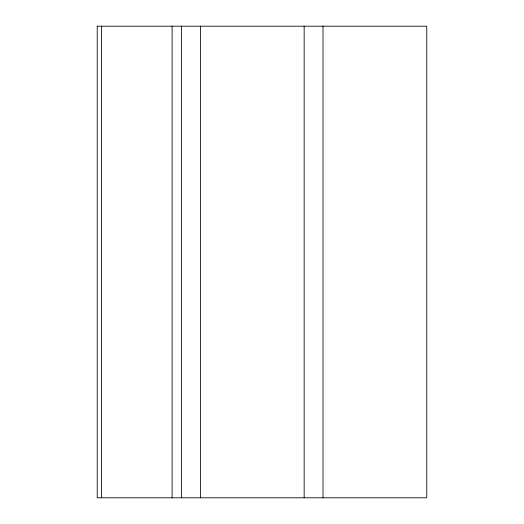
<?xml version="1.0" encoding="UTF-8"?>
<svg xmlns="http://www.w3.org/2000/svg" width="524" height="524" viewBox="0 0 524 524"><rect width="100%" height="100%" fill="white"/><g stroke="black" fill="none" stroke-linecap="round" stroke-linejoin="round"><path stroke-width="0.79" d="M323.02 26.2L323.02 497.8M304.156 26.2L304.156 497.8M200.404 26.2L200.404 497.8M181.54 26.2L181.54 497.8M172.108 26.2L172.108 497.8M101.466 26.2L101.466 497.8M97.228 26.2L97.228 497.8L426.772 497.8L426.772 26.2L97.228 26.2"/></g></svg>
